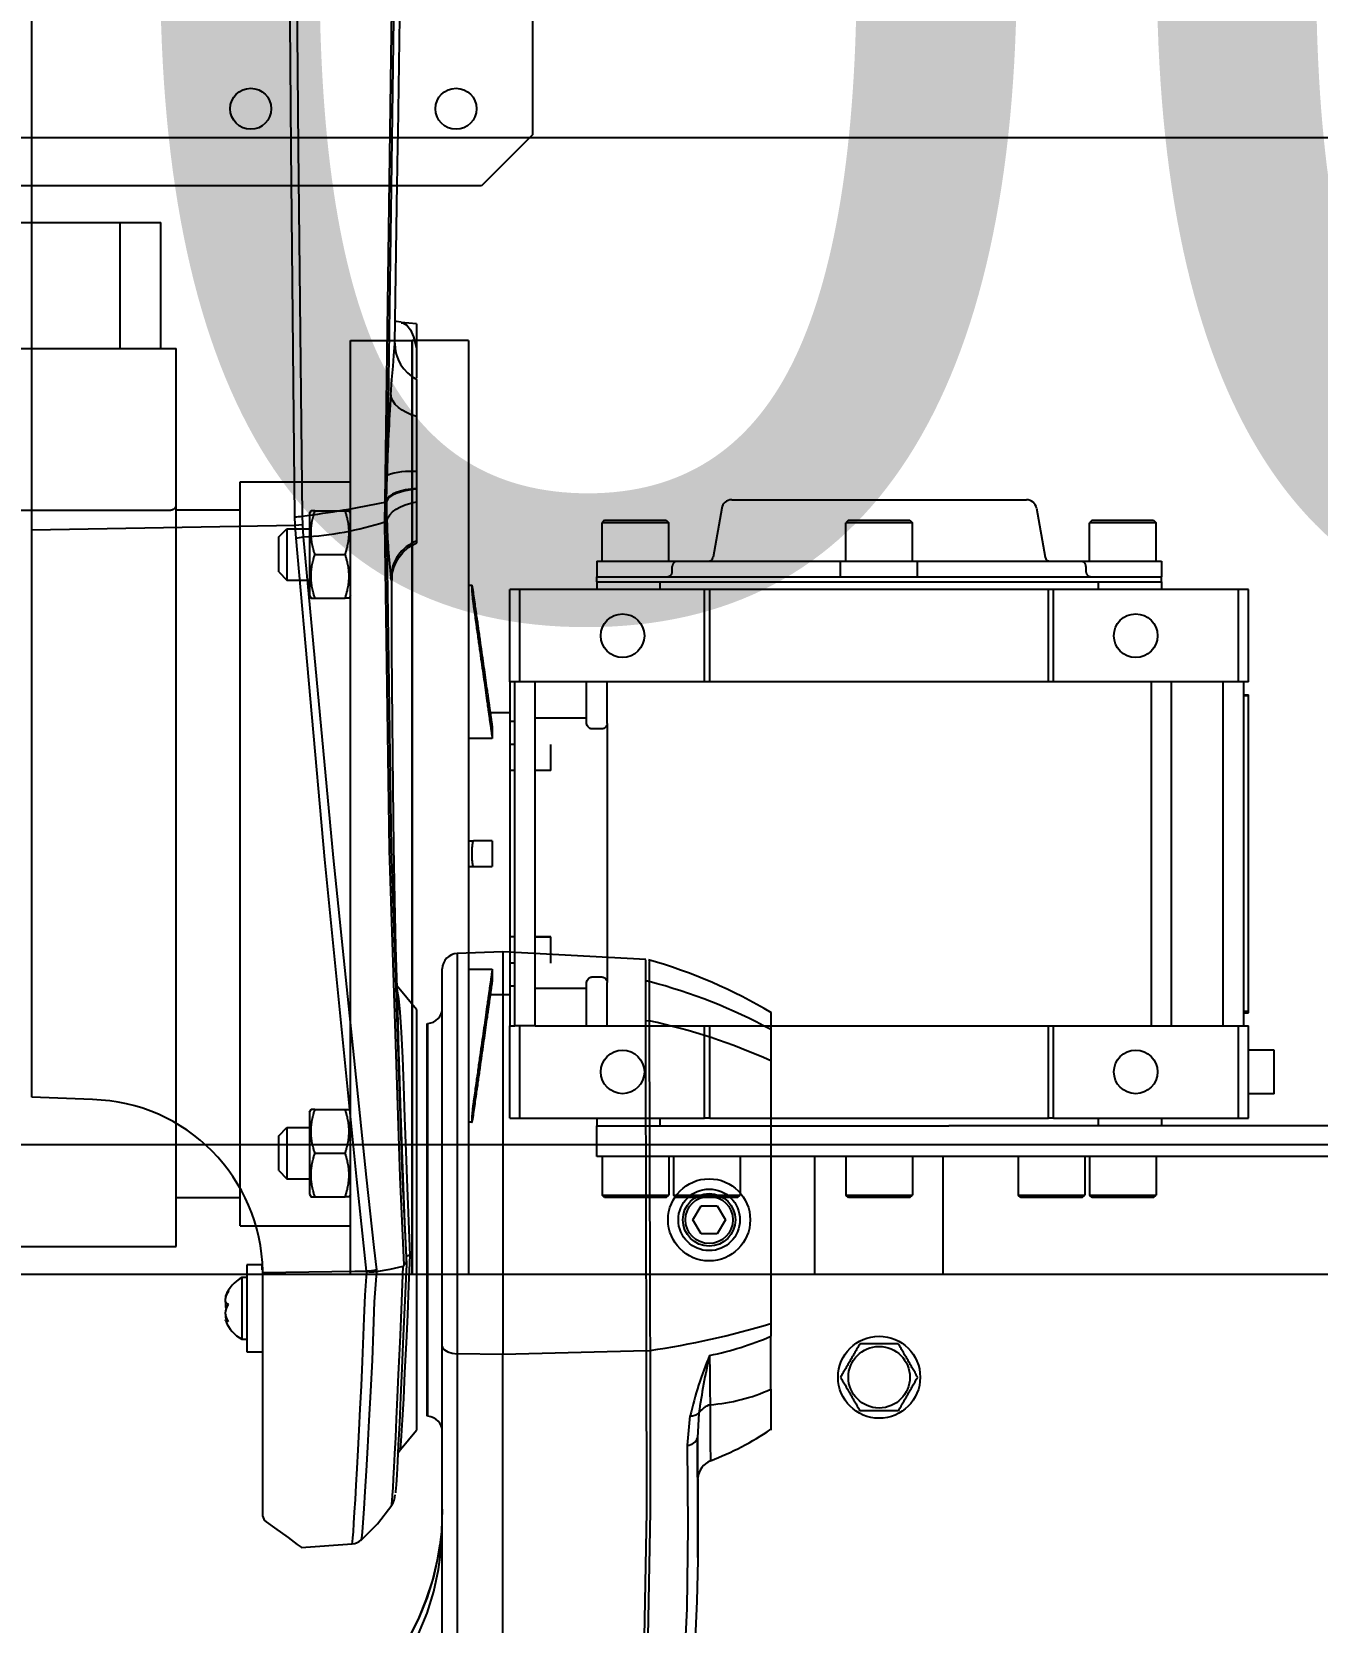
# Model space of a CAD drawing. Header units: millimetres. Extents: x -383313 to -161684, y -117025 to 99224.
# Drawn here: x -344500.6 to -344250.1, y -7459.8 to -7149.9 of the extents above; entities that cross this region are included whole.
import ezdxf

# ---------------------------------------------------------------- set-up
doc = ezdxf.new("R2010")
doc.units = ezdxf.units.MM
doc.header["$MEASUREMENT"] = 0
doc.linetypes.add('DASHED', pattern=[0.75, 0.5, -0.25])
doc.layers.get('Defpoints').update_dxf_attribs({"color": 31})
for name, color, linetype in [('001__КОНСТРУКТИВ__размеры внутр.', 7, 'Continuous'), ('PV-5D2C5', 7, 'Continuous'), ('PV-CB35', 7, 'Continuous'), ('Робот', 30, 'Continuous')]:
    doc.layers.add(name, color=color, linetype=linetype)
doc.styles.add('PSTUDIO', font='arial.ttf')
doc.dimstyles.new('PS_TICK', dxfattribs={"dimscale": 100, "dimtxt": 2.5, "dimasz": 1, "dimexe": 2, "dimexo": 2, "dimgap": 1, "dimtad": 1, "dimdec": 0, "dimzin": 0, "dimdsep": 46, "dimtxsty": 'PSTUDIO', "dimblk": 'ARCHTICK', "dimcen": 2, "dimdle": 1.5, "dimse1": 1, "dimse2": 1, "dimadec": 0, "dimazin": 0, "dimtfac": 1, "dimtdec": 0, "dimtix": 1, "dimtmove": 1, "dimatfit": 3, "dimldrblk": 'ARCHTICK', "dimfxl": 1, "dimtolj": 1, "dimtzin": 0, "dimarcsym": 0})

# ---------------------------------------------------------------- blocks, each defined once
blk = doc.blocks.new('_ArchTick')
at = {"color": 0, "linetype": 'ByBlock', "const_width": 0.15}
blk.add_lwpolyline([(-0.5, -0.5), (0.5, 0.5)], dxfattribs=at)
blk = doc.blocks.new('*D306')
at = {"layer": '001__КОНСТРУКТИВ__размеры внутр.', "color": 0, "linetype": 'ByBlock', "lineweight": -2, "ltscale": 100, "transparency": 16777216}
for p, q in [((-345089.25, -6786.77), (-345089.25, -7566.79)), ((-343889.25, -6786.77), (-343889.25, -7566.79)), ((-343739.25, -7366.79), (-345239.25, -7366.79))]:
    blk.add_line(p, q, dxfattribs=at)
at = {"layer": 'Defpoints', "color": 0, "ltscale": 100, "transparency": 16777216}
for p in [(-345089.25, -6586.77), (-343889.25, -6586.77), (-345089.25, -7366.79)]:
    blk.add_point(p, dxfattribs=at)
at = {"layer": '001__КОНСТРУКТИВ__размеры внутр.', "color": 0, "lineweight": -2, "ltscale": 100, "transparency": 16777216, "xscale": 100, "yscale": 100, "zscale": 100, "rotation": 180}
blk.add_blockref('_ArchTick', (-345089.25, -7366.79), dxfattribs=at)
at = {"layer": '001__КОНСТРУКТИВ__размеры внутр.', "color": 0, "lineweight": -2, "ltscale": 100, "transparency": 16777216, "xscale": 100, "yscale": 100, "zscale": 100}
blk.add_blockref('_ArchTick', (-343889.25, -7366.79), dxfattribs=at)
at = {"layer": '001__КОНСТРУКТИВ__размеры внутр.', "color": 0, "ltscale": 100, "transparency": 16777216, "insert": (-344489.25, -7139.15), "char_height": 250, "attachment_point": 5, "style": 'PSTUDIO'}
blk.add_mtext('\\A1;1200', dxfattribs=at)
blk = doc.blocks.new('A$Cdbab0bab')
at = {"color": 3}
for p, q in [((543, -580), (1463, -580)), ((987.5, -580), (987.5, -603)), ((1012.5, -580), (1012.5, -603)), ((1080, -762), (1080, -580)), ((1091, -762), (1091, -580)), ((1091, -580), (1091, -762)), ((1103, -580), (1103, -762)), ((1137, -585.5), (1137, -729.76)), ((1253, -585.5), (1137, -585.5)), ((1124.5, -589.5), (1103, -589.5)), ((1124.5, -589.5), (1124.5, -734.5)), ((946.5, -595), (946, -595.5)), ((946.5, -595), (958.5, -595)), ((958.5, -595), (959, -595.5)), ((960.41, -595), (959.91, -595.5)), ((960.41, -595), (972.41, -595)), ((972.41, -595), (972.91, -595.5)), ((994, -595), (993.5, -595.5)), ((994, -595), (1006, -595)), ((1006, -595), (1006.5, -595.5)), ((1027.59, -595), (1027.09, -595.5)), ((1027.59, -595), (1039.59, -595)), ((1039.59, -595), (1040.09, -595.5)), ((1041.5, -595), (1041, -595.5)), ((1041.5, -595), (1053.5, -595)), ((1053.5, -595), (1054, -595.5)), ((1137, -595), (1124.5, -595)), ((959, -595.5), (946, -595.5)), ((946, -603), (946, -595.5)), ((959, -603), (959, -595.5)), ((972.91, -595.5), (959.91, -595.5)), ((959.91, -603), (959.91, -595.5)), ((972.91, -603), (972.91, -595.5)), ((1006.5, -595.5), (993.5, -595.5)), ((993.5, -603), (993.5, -595.5)), ((1006.5, -603), (1006.5, -595.5)), ((1040.09, -595.5), (1027.09, -595.5)), ((1027.09, -603), (1027.09, -595.5)), ((1040.09, -603), (1040.09, -595.5)), ((1054, -595.5), (1041, -595.5)), ((1041, -603), (1041, -595.5)), ((1054, -603), (1054, -595.5)), ((1103, -595.66), (1103.29, -595.16)), ((1109.95, -595.16), (1104.05, -595.16)), ((1111, -595.66), (1110.71, -595.16)), ((1111, -611.66), (1111, -595.66)), ((1115.4, -598.66), (1111, -598.66)), ((1115.4, -600.13), (1115.4, -598.66)), ((1117, -600.26), (1115.4, -598.66)), ((1115.4, -608.66), (1115.4, -600.13)), ((1117, -600.26), (1117, -601.26)), ((845.56, -603), (986.43, -603)), ((986.43, -603), (1055, -603)), ((1055, -603), (1055, -609)), ((1109.95, -603.66), (1104.05, -603.66)), ((1117, -601.26), (1117, -607.06)), ((1117, -607.06), (1115.4, -608.66)), ((845.56, -609), (986.43, -609)), ((930, -610.5), (928, -610.5)), ((928, -610.5), (928, -628.5)), ((966, -610.5), (930, -610.5)), ((930, -610.5), (930, -628.5)), ((945, -610.5), (945, -609)), ((957.24, -609), (957.24, -610.5)), ((966, -610.5), (967, -610.5)), ((966, -610.5), (966, -628.5)), ((1033, -610.5), (967, -610.5)), ((967, -610.5), (967, -628.5)), ((1055, -609), (986.43, -609)), ((1033, -610.5), (1034, -610.5)), ((1033, -610.5), (1033, -628.5)), ((1070, -610.5), (1034, -610.5)), ((1034, -610.5), (1034, -628.5)), ((1042.76, -610.5), (1042.76, -609)), ((1055, -610.5), (1055, -609)), ((1072, -610.5), (1070, -610.5)), ((1070, -610.5), (1070, -628.5)), ((1072, -610.5), (1072, -628.5)), ((1079.34, -609.7), (1080, -609.7)), ((1115.4, -608.66), (1111, -608.66)), ((1103, -611.66), (1103.29, -612.16)), ((1109.95, -612.16), (1104.05, -612.16)), ((1111, -611.66), (1110.71, -612.16)), ((923, -615.25), (923, -623.75)), ((923, -615.25), (928, -615.25)), ((923, -623.75), (928, -623.75)), ((929, -628.5), (928, -628.5)), ((929, -695.5), (929, -628.5)), ((929, -628.5), (929, -628.5)), ((930, -628.5), (929, -628.5)), ((966, -628.5), (930, -628.5)), ((933, -695.5), (933, -628.5)), ((943, -628.5), (943, -695.5)), ((947, -695.5), (947, -628.5)), ((967, -628.5), (966, -628.5)), ((1033, -628.5), (967, -628.5)), ((1034, -628.5), (1033, -628.5)), ((1067, -628.5), (1034, -628.5)), ((1053, -628.5), (1053, -636.94)), ((1057, -628.5), (1057, -636.94)), ((1067, -628.5), (1067, -695.5)), ((1067, -628.5), (1071, -628.5)), ((1071, -628.5), (1071, -695.5)), ((1072, -628.5), (1071, -628.5)), ((1072, -628.51), (1072, -628.5)), ((1072, -636.23), (1072, -628.51)), ((928, -630.99), (928, -631.31)), ((929, -630.99), (928, -630.99)), ((928, -631.31), (928, -644.11)), ((929, -631.31), (928, -631.31)), ((1072, -634.5), (1075.74, -634.5)), ((1053, -640.71), (1053, -636.94)), ((1056, -638), (1054, -638)), ((1057, -635.74), (1067, -635.74)), ((1071, -636.23), (1072, -636.23)), ((1072, -640.71), (1072, -636.23)), ((1075.38, -639.53), (1075.38, -637.03)), ((1053, -683.29), (1053, -640.71)), ((1064, -640.71), (1064, -645.79)), ((1071, -640.71), (1072, -640.71)), ((1072, -645.79), (1072, -640.71)), ((1080, -639.53), (1075.38, -639.53)), ((928, -644.11), (928, -646.75)), ((928, -646.75), (928, -677.25)), ((1064, -645.79), (1067, -645.79)), ((1067, -645.79), (1064, -645.79)), ((1071, -645.79), (1072, -645.79)), ((1072, -649.95), (1072, -645.79)), ((1072, -652.42), (1072, -649.95)), ((1072, -671.58), (1072, -652.42)), ((1075.38, -664.5), (1075.38, -659.5)), ((1080, -659.5), (1079.08, -659.5)), ((1080, -664.5), (1079.08, -664.5)), ((1072, -674.05), (1072, -671.58)), ((1072, -678.21), (1072, -674.05)), ((928, -677.25), (928, -679.89)), ((1064, -678.21), (1064, -683.29)), ((1064, -678.21), (1067, -678.21)), ((1064, -678.21), (1067, -678.21)), ((1071, -678.21), (1072, -678.21)), ((1072, -683.29), (1072, -678.21)), ((928, -679.89), (928, -692.83)), ((1053, -687.37), (1053, -683.29)), ((1071, -683.29), (1072, -683.29)), ((1072, -687.76), (1072, -683.29)), ((1075.38, -684.47), (1080, -684.47)), ((1075.38, -686.97), (1075.38, -684.47)), ((1053, -687.37), (1053, -695.5)), ((1054, -686.34), (1056, -686.34)), ((1057, -687.37), (1057, -695.5)), ((1071, -687.76), (1072, -687.76)), ((1072, -695.49), (1072, -687.76)), ((1057, -688.45), (1067, -688.45)), ((1072, -689.5), (1075.74, -689.5)), ((928, -692.83), (928, -692.99)), ((929, -692.83), (928, -692.83)), ((929, -692.99), (928, -692.99)), ((928, -695.5), (928, -713.5)), ((928, -695.5), (929, -695.5)), ((929, -695.5), (929, -695.5)), ((929, -695.5), (930, -695.5)), ((930, -695.5), (930, -713.5)), ((930, -695.5), (966, -695.5)), ((966, -695.5), (966, -713.5)), ((966, -695.5), (967, -695.5)), ((967, -695.5), (967, -713.5)), ((967, -695.5), (1033, -695.5)), ((1033, -695.5), (1033, -713.5)), ((1033, -695.5), (1034, -695.5)), ((1034, -695.5), (1034, -713.5)), ((1034, -695.5), (1067, -695.5)), ((1067, -695.5), (1071, -695.5)), ((1070, -695.5), (1070, -713.5)), ((1071, -695.49), (1072, -695.49)), ((1071, -695.5), (1072, -695.5)), ((1072, -695.5), (1072, -695.49)), ((1072, -695.5), (1072, -713.5)), ((1103, -712.34), (1103.29, -711.84)), ((1109.95, -711.84), (1104.05, -711.84)), ((1111, -712.34), (1110.71, -711.84)), ((1111, -728.34), (1111, -712.34)), ((928, -713.5), (930, -713.5)), ((930, -713.5), (966, -713.5)), ((945, -715), (945, -713.5)), ((1000, -715), (945, -715)), ((945, -715), (945, -716)), ((957.24, -713.5), (957.24, -715)), ((966, -713.5), (967, -713.5)), ((967, -713.5), (1033, -713.5)), ((1055, -715), (1000, -715)), ((1033, -713.5), (1034, -713.5)), ((1034, -713.5), (1070, -713.5)), ((1042.76, -715), (1042.76, -713.5)), ((1055, -715), (1055, -713.5)), ((1055, -715), (1055, -716)), ((1070, -713.5), (1072, -713.5)), ((1079.34, -714.3), (1080, -714.3)), ((1115.4, -715.34), (1111, -715.34)), ((1115.4, -719.04), (1115.4, -715.34)), ((1117, -716.94), (1115.4, -715.34)), ((1000, -716), (945, -716)), ((945, -719), (945, -716)), ((952.5, -719), (945, -719)), ((946, -719), (946, -726.5)), ((960.71, -719), (952.5, -719)), ((959, -719), (959, -726.5)), ((959.69, -718), (959.69, -717)), ((992.5, -719), (960.71, -719)), ((992.5, -716), (992.5, -719)), ((1007.5, -719), (992.5, -719)), ((993.5, -719), (993.5, -726.5)), ((1055, -716), (1000, -716)), ((1006.5, -719), (1006.5, -726.5)), ((1007.5, -716), (1007.5, -719)), ((1039.29, -719), (1007.5, -719)), ((1047.5, -719), (1039.29, -719)), ((1040.31, -717), (1040.31, -718)), ((1041, -719), (1041, -726.5)), ((1055, -719), (1047.5, -719)), ((1054, -719), (1054, -726.5)), ((1055, -719), (1055, -716)), ((1117, -716.94), (1117, -719.46)), ((969.32, -729.35), (967.65, -719.83)), ((1030.68, -729.35), (1032.35, -719.83)), ((1109.95, -720.34), (1104.05, -720.34)), ((1115.4, -725.34), (1115.4, -719.04)), ((1117, -719.46), (1117, -723.74)), ((1117, -723.74), (1115.4, -725.34)), ((946, -726.5), (959, -726.5)), ((946.5, -727), (946, -726.5)), ((958.5, -727), (946.5, -727)), ((958.5, -727), (959, -726.5)), ((993.5, -726.5), (1000, -726.5)), ((994, -727), (993.5, -726.5)), ((1000, -727), (994, -727)), ((1000, -726.5), (1006.5, -726.5)), ((1006, -727), (1000, -727)), ((1006, -727), (1006.5, -726.5)), ((1041, -726.5), (1054, -726.5)), ((1041.5, -727), (1041, -726.5)), ((1053.5, -727), (1041.5, -727)), ((1053.5, -727), (1054, -726.5)), ((1115.4, -725.34), (1111, -725.34)), ((1000, -731), (971.29, -731)), ((1028.71, -731), (1000, -731)), ((1103, -728.34), (1103.29, -728.84)), ((1109.95, -728.84), (1104.05, -728.84)), ((1111, -728.34), (1110.71, -728.84)), ((1137, -729), (1124.5, -729)), ((1137, -729.76), (1137, -760.5)), ((1215.5, -728.96), (1138.5, -728.96)), ((1124.5, -734.5), (1103, -734.5)), ((1080, -762), (1091, -762)), ((1103, -762), (1091, -762)), ((1138.5, -760.5), (1137, -760.5)), ((1215.5, -760.5), (1138.5, -760.5)), ((1140, -760.5), (1140, -785)), ((1147.96, -785), (1147.96, -760.5)), ((1141.6, -785), (1140, -785)), ((1147.96, -785), (1141.6, -785)), ((1149.46, -785), (1147.96, -785)), ((1204.54, -785), (1149.46, -785))]:
    blk.add_line(p, q, dxfattribs=at)
for centre, radius in [((1000, -560), 8), ((1000, -560), 6), ((950, -619.5), 4.25), ((1050, -619.5), 4.25), ((950, -704.5), 4.25), ((1050, -704.5), 4.25)]:
    blk.add_circle(centre, radius, dxfattribs=at)
for centre, radius, start, end in [((966.66, -720), 1, 10, 90), ((1033.34, -720), 1, 90, 170), ((971.29, -729), 2, 190, 270), ((1028.71, -729), 2, 270, 350)]:
    blk.add_arc(centre, radius, start, end, dxfattribs=at)
for points, weights in [([(996.25, -553.5), (994.37, -556.75), (992.49, -560)], [1.2245094272, 1.41394169484, 1.2245094272]), ([(1003.75, -553.5), (1000, -553.5), (996.25, -553.5)], [1.2245094272, 1.41394169484, 1.2245094272]), ([(1007.51, -560), (1005.63, -556.75), (1003.75, -553.5)], [1.2245094272, 1.41394169484, 1.2245094272]), ([(992.49, -560), (994.37, -563.25), (996.25, -566.5)], [1.2245094272, 1.41394169484, 1.2245094272]), ([(1003.75, -566.5), (1005.63, -563.25), (1007.51, -560)], [1.2245094272, 1.41394169484, 1.2245094272]), ([(996.25, -566.5), (1000, -566.5), (1003.75, -566.5)], [1.2245094272, 1.41394169484, 1.2245094272]), ([(1103.29, -595.16), (1103.29, -595.16), (1104.05, -595.16)], [1.31829508532, 1.31829508532, 1.22364575665]), ([(1104.05, -595.16), (1102.63, -599.41), (1104.05, -603.66)], [1.22364575665, 1.41294441399, 1.22364575665]), ([(1109.95, -595.16), (1111.37, -599.41), (1109.95, -603.66)], [1.22364575665, 1.41294441399, 1.22364575665]), ([(1110.71, -595.16), (1110.71, -595.16), (1109.95, -595.16)], [1.31829508532, 1.31829508532, 1.22364575665]), ([(1104.05, -603.66), (1102.63, -607.91), (1104.05, -612.16)], [1.22364575665, 1.41294441399, 1.22364575665]), ([(1109.95, -603.66), (1111.37, -607.91), (1109.95, -612.16)], [1.22364575665, 1.41294441399, 1.22364575665]), ([(1079.08, -610.95), (1076.58, -628.6), (1075.38, -637.03)], [1.02854289235, 1.10785210808, 1.04369394574]), ([(1075.38, -639.53), (1076.58, -631.1), (1079.08, -613.45)], [1.04369394591, 1.10785210848, 1.02854289244]), ([(1104.05, -612.16), (1103.29, -612.16), (1103.29, -612.16)], [1.22364575665, 1.31829508532, 1.31829508532]), ([(1109.95, -612.16), (1110.71, -612.16), (1110.71, -612.16)], [1.22364575665, 1.31829508532, 1.31829508532]), ([(1079.08, -659.5), (1076.58, -659.5), (1075.38, -659.5)], [1.02854289235, 1.10785210808, 1.04369394574]), ([(1075.38, -664.5), (1076.58, -664.5), (1079.08, -664.5)], [1.04369394591, 1.10785210848, 1.02854289244]), ([(1079.08, -710.55), (1076.58, -692.9), (1075.38, -684.47)], [1.02854289235, 1.10785210808, 1.04369394574]), ([(1075.38, -686.97), (1076.58, -695.4), (1079.08, -713.05)], [1.04369394591, 1.10785210848, 1.02854289244]), ([(1103.29, -711.84), (1103.29, -711.84), (1104.05, -711.84)], [1.31829508532, 1.31829508532, 1.22364575665]), ([(1104.05, -711.84), (1102.63, -716.09), (1104.05, -720.34)], [1.22364575665, 1.41294441399, 1.22364575665]), ([(1109.95, -711.84), (1111.37, -716.09), (1109.95, -720.34)], [1.22364575665, 1.41294441399, 1.22364575665]), ([(1110.71, -711.84), (1110.71, -711.84), (1109.95, -711.84)], [1.31829508532, 1.31829508532, 1.22364575665]), ([(1104.05, -720.34), (1102.63, -724.59), (1104.05, -728.84)], [1.22364575665, 1.41294441399, 1.22364575665]), ([(1109.95, -720.34), (1111.37, -724.59), (1109.95, -728.84)], [1.22364575665, 1.41294441399, 1.22364575665]), ([(1104.05, -728.84), (1103.29, -728.84), (1103.29, -728.84)], [1.22364575665, 1.31829508532, 1.31829508532]), ([(1109.95, -728.84), (1110.71, -728.84), (1110.71, -728.84)], [1.22364575665, 1.31829508532, 1.31829508532])]:
    blk.add_rational_spline(points, weights, degree=2, dxfattribs=at)
for points, knots in [([(1079.08, -613.45), (1079.1, -613.34), (1079.12, -613.23), (1079.15, -612.95), (1079.17, -612.78), (1079.21, -612.44), (1079.23, -612.27), (1079.26, -611.93), (1079.28, -611.77), (1079.31, -611.45), (1079.32, -611.29), (1079.34, -610.99), (1079.35, -610.84), (1079.37, -610.57), (1079.37, -610.44), (1079.38, -610.22), (1079.38, -610.12), (1079.38, -609.96), (1079.38, -609.89), (1079.37, -609.78), (1079.37, -609.74), (1079.35, -609.7), (1079.34, -609.7), (1079.32, -609.73), (1079.31, -609.76), (1079.28, -609.85), (1079.26, -609.91), (1079.23, -610.07), (1079.21, -610.16), (1079.17, -610.38), (1079.15, -610.5), (1079.12, -610.74), (1079.1, -610.84), (1079.08, -610.95)], [7.452556, 7.452556, 7.452556, 7.452556, 7.831182, 7.831182, 8.318582, 8.318582, 8.805981, 8.805981, 9.293381, 9.293381, 9.77866, 9.77866, 10.263939, 10.263939, 10.749218, 10.749218, 11.234497, 11.234497, 11.719776, 11.719776, 12.205055, 12.205055, 12.690334, 12.690334, 13.175613, 13.175613, 13.663013, 13.663013, 14.150412, 14.150412, 14.637812, 14.637812, 15.016438, 15.016438, 15.016438, 15.016438]), ([(1054, -638), (1053.94, -638), (1053.87, -637.99), (1053.75, -637.96), (1053.69, -637.94), (1053.52, -637.85), (1053.42, -637.77), (1053.24, -637.57), (1053.15, -637.44), (1053.03, -637.19), (1053, -637.06), (1053, -636.94)], [3.52333, 3.52333, 3.52333, 3.52333, 3.717093, 3.717093, 3.910857, 3.910857, 4.298384, 4.298384, 4.83906, 4.83906, 5.379735, 5.379735, 5.379735, 5.379735]), ([(1057, -636.94), (1057, -637.06), (1056.97, -637.19), (1056.85, -637.44), (1056.76, -637.57), (1056.58, -637.77), (1056.48, -637.85), (1056.31, -637.94), (1056.25, -637.96), (1056.13, -637.99), (1056.06, -638), (1056, -638)], [1.662546, 1.662546, 1.662546, 1.662546, 2.203221, 2.203221, 2.743897, 2.743897, 3.131424, 3.131424, 3.325187, 3.325187, 3.518951, 3.518951, 3.518951, 3.518951]), ([(1079.08, -664.5), (1079.1, -664.5), (1079.12, -664.49), (1079.15, -664.44), (1079.17, -664.4), (1079.21, -664.28), (1079.23, -664.2), (1079.26, -664.02), (1079.28, -663.92), (1079.31, -663.69), (1079.32, -663.57), (1079.34, -663.29), (1079.35, -663.14), (1079.37, -662.83), (1079.37, -662.66), (1079.38, -662.33), (1079.38, -662.16), (1079.38, -661.84), (1079.38, -661.67), (1079.37, -661.34), (1079.37, -661.17), (1079.35, -660.86), (1079.34, -660.71), (1079.32, -660.43), (1079.31, -660.31), (1079.28, -660.08), (1079.26, -659.98), (1079.23, -659.8), (1079.21, -659.72), (1079.17, -659.6), (1079.15, -659.56), (1079.12, -659.51), (1079.1, -659.5), (1079.08, -659.5)], [7.452556, 7.452556, 7.452556, 7.452556, 7.831182, 7.831182, 8.318582, 8.318582, 8.805981, 8.805981, 9.293381, 9.293381, 9.77866, 9.77866, 10.263939, 10.263939, 10.749218, 10.749218, 11.234497, 11.234497, 11.719776, 11.719776, 12.205055, 12.205055, 12.690334, 12.690334, 13.175613, 13.175613, 13.663013, 13.663013, 14.150412, 14.150412, 14.637812, 14.637812, 15.016438, 15.016438, 15.016438, 15.016438]), ([(1053, -687.37), (1053, -687.26), (1053.03, -687.14), (1053.15, -686.89), (1053.24, -686.76), (1053.42, -686.57), (1053.52, -686.49), (1053.69, -686.41), (1053.75, -686.38), (1053.87, -686.35), (1053.94, -686.34), (1054, -686.34)], [1.648481, 1.648481, 1.648481, 1.648481, 2.179851, 2.179851, 2.711222, 2.711222, 3.098681, 3.098681, 3.29241, 3.29241, 3.486139, 3.486139, 3.486139, 3.486139]), ([(1056, -686.34), (1056.06, -686.34), (1056.13, -686.35), (1056.25, -686.38), (1056.31, -686.41), (1056.48, -686.49), (1056.58, -686.57), (1056.76, -686.76), (1056.85, -686.89), (1056.97, -687.14), (1057, -687.26), (1057, -687.37)], [3.490081, 3.490081, 3.490081, 3.490081, 3.68381, 3.68381, 3.87754, 3.87754, 4.264998, 4.264998, 4.796369, 4.796369, 5.32774, 5.32774, 5.32774, 5.32774]), ([(1079.08, -713.05), (1079.1, -713.16), (1079.12, -713.26), (1079.15, -713.5), (1079.17, -713.62), (1079.21, -713.84), (1079.23, -713.93), (1079.26, -714.09), (1079.28, -714.15), (1079.31, -714.24), (1079.32, -714.27), (1079.34, -714.3), (1079.35, -714.3), (1079.37, -714.26), (1079.37, -714.22), (1079.38, -714.11), (1079.38, -714.04), (1079.38, -713.88), (1079.38, -713.78), (1079.37, -713.56), (1079.37, -713.43), (1079.35, -713.16), (1079.34, -713.01), (1079.32, -712.71), (1079.31, -712.55), (1079.28, -712.23), (1079.26, -712.07), (1079.23, -711.73), (1079.21, -711.56), (1079.17, -711.22), (1079.15, -711.05), (1079.12, -710.77), (1079.1, -710.66), (1079.08, -710.55)], [7.452556, 7.452556, 7.452556, 7.452556, 7.831182, 7.831182, 8.318582, 8.318582, 8.805981, 8.805981, 9.293381, 9.293381, 9.77866, 9.77866, 10.263939, 10.263939, 10.749218, 10.749218, 11.234497, 11.234497, 11.719776, 11.719776, 12.205055, 12.205055, 12.690334, 12.690334, 13.175613, 13.175613, 13.663013, 13.663013, 14.150412, 14.150412, 14.637812, 14.637812, 15.016438, 15.016438, 15.016438, 15.016438]), ([(959.69, -717), (959.69, -716.94), (959.69, -716.87), (959.66, -716.74), (959.64, -716.68), (959.59, -716.56), (959.56, -716.5), (959.48, -716.39), (959.44, -716.34), (959.35, -716.25), (959.3, -716.21), (959.19, -716.13), (959.12, -716.1), (959.01, -716.05), (958.94, -716.03), (958.81, -716.01), (958.74, -716), (958.68, -716)], [2.986177, 2.986177, 2.986177, 2.986177, 3.170306, 3.170306, 3.354436, 3.354436, 3.540175, 3.540175, 3.725914, 3.725914, 3.913561, 3.913561, 4.101209, 4.101209, 4.290363, 4.290363, 4.479517, 4.479517, 4.479517, 4.479517]), ([(959.69, -718), (959.69, -718.06), (959.7, -718.13), (959.72, -718.26), (959.74, -718.32), (959.79, -718.44), (959.82, -718.5), (959.9, -718.61), (959.94, -718.66), (960.03, -718.75), (960.08, -718.79), (960.2, -718.87), (960.26, -718.9), (960.38, -718.95), (960.44, -718.97), (960.58, -718.99), (960.65, -719), (960.71, -719)], [0, 0, 0, 0, 0.184099, 0.184099, 0.368198, 0.368198, 0.553909, 0.553909, 0.73962, 0.73962, 0.927348, 0.927348, 1.115076, 1.115076, 1.304575, 1.304575, 1.494075, 1.494075, 1.494075, 1.494075]), ([(1039.29, -719), (1039.35, -719), (1039.42, -718.99), (1039.56, -718.97), (1039.62, -718.95), (1039.74, -718.9), (1039.8, -718.87), (1039.92, -718.79), (1039.97, -718.75), (1040.06, -718.66), (1040.1, -718.61), (1040.18, -718.5), (1040.21, -718.44), (1040.26, -718.32), (1040.28, -718.26), (1040.3, -718.13), (1040.31, -718.06), (1040.31, -718)], [4.483399, 4.483399, 4.483399, 4.483399, 4.672899, 4.672899, 4.862398, 4.862398, 5.050126, 5.050126, 5.237854, 5.237854, 5.423565, 5.423565, 5.609276, 5.609276, 5.793375, 5.793375, 5.977474, 5.977474, 5.977474, 5.977474]), ([(1041.32, -716), (1041.26, -716), (1041.19, -716.01), (1041.06, -716.03), (1040.99, -716.05), (1040.88, -716.1), (1040.81, -716.13), (1040.7, -716.21), (1040.65, -716.25), (1040.56, -716.34), (1040.52, -716.39), (1040.44, -716.5), (1040.41, -716.56), (1040.36, -716.68), (1040.34, -716.74), (1040.31, -716.87), (1040.31, -716.94), (1040.31, -717)], [1.492836, 1.492836, 1.492836, 1.492836, 1.68199, 1.68199, 1.871145, 1.871145, 2.058792, 2.058792, 2.246439, 2.246439, 2.432178, 2.432178, 2.617917, 2.617917, 2.802047, 2.802047, 2.986177, 2.986177, 2.986177, 2.986177]), ([(1138.5, -728.96), (1138.41, -728.96), (1138.31, -728.96), (1138.12, -728.98), (1138.02, -729), (1137.85, -729.04), (1137.76, -729.06), (1137.6, -729.12), (1137.53, -729.15), (1137.32, -729.26), (1137.2, -729.35), (1137.04, -729.56), (1137, -729.66), (1137, -729.76)], [0, 0, 0, 0, 0.281108, 0.281108, 0.562216, 0.562216, 0.843325, 0.843325, 1.124433, 1.124433, 1.769683, 1.769683, 2.414933, 2.414933, 2.414933, 2.414933])]:
    blk.add_open_spline(points, degree=3, knots=knots, dxfattribs=at)
blk = doc.blocks.new('A$C26c17928')
at = {"layer": 'PV-5D2C5'}
for p, q in [((190, -275), (190, -195)), ((190, -275), (180, -285)), ((180, -285), (-180, -285))]:
    blk.add_line(p, q, dxfattribs=at)
for centre in [(135, -270), (175, -270)]:
    blk.add_circle(centre, 4, dxfattribs=at)
blk = doc.blocks.new('Робот ABB IRB660_3.15 (сверху)')
at = {"layer": 'Робот', "color": 30}
for p, q in [((-91.78, 1842.78), (-91.78, 1676.26)), ((-82.9, 1676.1), (-82.9, 1739.12)), ((-80, 1737.6), (-80, 1674.59)), ((-129.79, 1715.82), (-129.79, 1700.27)), ((-64.21, 1712.36), (-64.2, 1712.37)), ((-52.47, 1713.83), (-62.44, 1713.13)), ((-62.43, 1713.08), (-62.43, 1713.09)), ((-80, 1709.51), (-80, 1692.6)), ((-45.65, 1708.86), (-47.28, 1710)), ((-45, 1707.79), (-45, 1660.28)), ((-130.01, 1687.68), (-129.71, 1692.48)), ((-127.76, 1693.91), (-128.31, 1688.21)), ((-80, 1692.6), (-80, 1691.27)), ((-71.82, 1694.75), (-75, 1690.96)), ((-144, 1683), (-144, 1690.98)), ((-75, 1609.04), (-75, 1690.96)), ((-77.16, 1688.27), (-77.16, 1611.73)), ((-77, 1611.74), (-77, 1688.26)), ((-144, 1683), (-144, 1672.69)), ((-119.8, 1675.52), (-120.48, 1675.46)), ((-120.48, 1675.46), (-120.48, 1675.46)), ((-119.8, 1675.52), (-91.78, 1676.26)), ((-119.8, 1675.52), (-119.8, 1675.52)), ((-91.78, 1597.79), (-91.78, 1676.26)), ((-91.78, 1676.26), (-82.9, 1676.1)), ((-82.9, 1598.11), (-82.9, 1676.1)), ((-80, 1674.59), (-80, 1601.1)), ((-41.9, 1675.75), (-44.9, 1675.75)), ((-41.9, 1658.75), (-41.9, 1675.75)), ((-144, 1670.23), (-144, 1672.69)), ((-40.9, 1673.25), (-41.9, 1673.25)), ((-40.9, 1669.07), (-40.9, 1673.25)), ((-144, 1619), (-144, 1670.23)), ((-40.9, 1661.25), (-40.9, 1669.07)), ((-38.13, 1669.46), (-37.8, 1669.46)), ((-41.9, 1661.25), (-40.9, 1661.25)), ((-73, 1658.68), (-73, 1657.22)), ((-67.17, 1659.71), (-67.15, 1660.09)), ((-67.15, 1660.09), (-67.16, 1660.08)), ((-65.26, 1660.1), (-65.26, 1659.97)), ((-65.26, 1659.97), (-65.25, 1659.97)), ((-45, 1660.28), (-45, 1660.04)), ((-44.9, 1659.76), (-44.9, 1658.9)), ((-44.9, 1658.75), (-41.9, 1658.75)), ((-73, 1657.22), (-73, 1657.22)), ((-135.18, 1650), (-133.59, 1652.75)), ((-133.59, 1652.75), (-130.41, 1652.75)), ((-130.41, 1652.75), (-128.82, 1650)), ((-133.59, 1647.25), (-135.18, 1650)), ((-128.82, 1650), (-130.41, 1647.25)), ((-130.41, 1647.25), (-133.59, 1647.25)), ((-11.83, 1626.58), (0, 1626.11)), ((0, 1626.11), (0, 1515.56)), ((-144, 1612.9), (-144, 1619)), ((-144, 1609.59), (-144, 1612.9)), ((-119.66, 1611.14), (-120.33, 1611.22)), ((-120.33, 1603.57), (-120.33, 1611.22)), ((-119.66, 1611.14), (-119.66, 1603.47)), ((-75, 1609.04), (-71.17, 1604.47)), ((-119.69, 1599.26), (-91.78, 1597.79)), ((-91.78, 1597.79), (-82.9, 1598.11)), ((-75, 1517.68), (-75, 1518.05)), ((-75, 1510.08), (-75, 1517.68)), ((-52.72, 1514.47), (-52.88, 1516.92)), ((-51.49, 1517.15), (-51.33, 1514.64)), ((0, 1515.56), (-51.33, 1514.64)), ((-69.21, 1513.78), (-69.14, 1513.97)), ((-69.21, 1513.78), (-69.15, 1509.99)), ((-69.15, 1509.99), (-69.14, 1513.75)), ((-69.14, 1513.75), (-69.14, 1513.97)), ((-68.81, 1513.97), (-68.83, 1510.11)), ((-68.82, 1514.2), (-68.81, 1513.97)), ((-52.67, 1512.88), (-52.72, 1514.47)), ((-75, 1507.6), (-75, 1510.08)), ((-69.15, 1509.75), (-69.22, 1504.93)), ((-69.15, 1509.99), (-69.15, 1509.86)), ((-69.15, 1509.86), (-69.15, 1509.75)), ((-68.83, 1510.11), (-68.83, 1510)), ((-75, 1507.52), (-75, 1507.6)), ((-75, 1507.45), (-75, 1507.52)), ((-75, 1504.19), (-75, 1507.45)), ((-75, 1493.43), (-75, 1504.19)), ((-75, 1486.26), (-75, 1493.43)), ((-75, 1480.15), (-75, 1485.91)), ((-75, 1475.38), (-75, 1480.15)), ((-75, 1475.38), (-71.99, 1475.11))]:
    blk.add_line(p, q, dxfattribs=at)
at = {"layer": 'Робот', "color": 30, "flags": 128}
for points in [[(-129.71, 1692.48), (-129.77, 1708.39), (-129.78, 1716.34), (-129.63, 1724.3), (-128.86, 1740.3), (-127.94, 1756.28), (-125.74, 1788.09), (-123.02, 1819.85), (-119.8, 1851.61), (-116.07, 1883.37), (-110.98, 1921.11), (-105.17, 1958.88)], [(-103.23, 1960.08), (-109.06, 1922.34), (-114.15, 1884.6), (-117.87, 1852.9), (-121.08, 1821.18), (-123.78, 1789.42), (-125.99, 1757.61), (-126.93, 1741.67), (-127.69, 1725.72), (-127.89, 1709.8), (-127.76, 1693.91)], [(-120.48, 1675.46), (-120.51, 1706.84), (-119.93, 1738.23), (-118.68, 1763.5), (-116.81, 1788.77), (-115.73, 1801.01)], [(-115.06, 1801.02), (-117.6, 1769.66), (-119.26, 1738.27), (-119.84, 1706.89), (-119.8, 1675.52)], [(-12.44, 1767.66), (-17.55, 1767.45), (-22.61, 1766.92), (-27.61, 1766.08), (-32.51, 1764.93), (-37.3, 1763.47), (-41.93, 1761.72), (-46.4, 1759.68), (-50.67, 1757.37), (-54.73, 1754.79), (-58.54, 1751.97), (-62.1, 1748.91), (-65.37, 1745.63), (-68.36, 1742.15), (-71.02, 1738.49), (-73.37, 1734.67), (-75.37, 1730.7), (-77.03, 1726.62), (-78.32, 1722.43), (-79.25, 1718.17), (-79.81, 1713.86), (-80, 1709.51)], [(-79.52, 1713.36), (-79.25, 1715.09), (-78.32, 1719.39), (-77.03, 1723.62), (-75.37, 1727.77), (-73.37, 1731.81), (-71.02, 1735.73), (-68.36, 1739.49), (-65.37, 1743.09), (-62.1, 1746.49), (-58.54, 1749.69), (-54.73, 1752.67), (-50.67, 1755.4), (-46.4, 1757.88), (-41.93, 1760.09), (-37.3, 1762.02), (-32.51, 1763.66), (-27.61, 1765.01), (-22.61, 1766.04), (-17.55, 1766.77), (-12.44, 1767.18)], [(-79.5, 1713.24), (-79.01, 1716.33), (-78.06, 1720.23), (-76.81, 1724.08), (-75.26, 1727.85), (-73.41, 1731.53), (-71.28, 1735.1), (-68.88, 1738.55), (-66.21, 1741.86), (-63.29, 1745.01), (-60.12, 1748), (-56.74, 1750.81), (-53.14, 1753.42), (-49.35, 1755.83), (-45.38, 1758.03), (-41.26, 1759.99), (-36.99, 1761.72), (-32.6, 1763.21), (-28.11, 1764.45), (-23.54, 1765.43), (-18.9, 1766.16), (-14.23, 1766.62), (-12.4, 1766.73)], [(-80, 1706.4), (-79.81, 1710.75), (-79.52, 1713.36)], [(-64.13, 1712.46), (-67.38, 1709.22), (-70.17, 1705.61)], [(-67.16, 1660.08), (-67.16, 1660.08), (-66.71, 1665.98), (-66.53, 1671.76), (-66.33, 1677.33), (-66, 1683.42), (-65.69, 1689.11), (-65.41, 1694.3), (-65.15, 1698.92), (-64.91, 1702.95), (-64.7, 1706.31), (-64.53, 1708.96), (-64.38, 1710.87), (-64.27, 1712.03), (-64.21, 1712.36)], [(-62.43, 1713.09), (-62.44, 1713.12), (-62.5, 1712.76), (-62.57, 1711.97), (-62.67, 1710.77), (-62.78, 1709.08), (-62.91, 1706.98), (-63.05, 1704.53), (-63.21, 1701.7), (-63.39, 1698.43), (-63.59, 1694.8), (-63.78, 1690.96), (-63.98, 1686.84), (-64.22, 1682.34), (-64.47, 1677.6), (-64.8, 1669.14), (-64.94, 1664.65), (-65.26, 1660.1)], [(-47.28, 1710), (-49.94, 1711.93), (-51.73, 1713.25), (-52.48, 1713.81), (-52.47, 1713.8)], [(-45, 1707.79), (-45.3, 1708.55), (-45.65, 1708.86)], [(-70.14, 1705.65), (-70.14, 1705.65), (-70.18, 1705.38), (-70.24, 1704.71), (-70.31, 1703.63), (-70.4, 1702.2), (-70.5, 1700.41), (-70.62, 1698.2), (-70.75, 1695.63), (-70.92, 1692.39), (-71.09, 1688.75), (-71.28, 1684.6), (-71.49, 1680.11), (-71.66, 1676.38), (-71.83, 1672.47), (-72.11, 1665.89), (-72.4, 1659.02)], [(-73, 1658.68), (-72.7, 1665.74), (-72.4, 1672.6), (-72.12, 1679), (-71.86, 1684.57), (-71.63, 1689.6), (-71.41, 1693.94), (-71.25, 1697.11), (-71.11, 1699.69), (-70.99, 1701.63), (-70.9, 1702.91), (-70.86, 1703.23)], [(-129.78, 1700.66), (-129.78, 1700.7), (-129.77, 1700.67)], [(-129.77, 1700.67), (-129.77, 1700.5), (-129.76, 1699.96), (-129.75, 1699.04), (-129.74, 1697.76), (-129.73, 1695.45), (-129.71, 1692.48)], [(-132.18, 1686.03), (-132.18, 1686.55), (-132.2, 1690.94), (-132.22, 1694.27), (-132.24, 1696.27), (-132.25, 1696.99), (-132.25, 1696.98)], [(-71.33, 1695.56), (-71.46, 1695.26), (-71.82, 1694.75)], [(-73.7, 1656.9), (-73.44, 1662.81), (-73.19, 1668.51), (-72.94, 1673.99), (-72.66, 1679.76), (-72.41, 1684.9), (-72.19, 1688.97), (-72.01, 1692.09), (-71.88, 1694), (-71.8, 1694.77), (-71.8, 1694.74)], [(-132.08, 1676.4), (-132.11, 1679.85), (-132.14, 1683.09), (-132.18, 1686.03)], [(-120.33, 1611.22), (-120.33, 1611.22), (-120.33, 1615.55), (-120.34, 1620.41), (-120.35, 1625.71), (-120.36, 1630.85), (-120.37, 1636.24), (-120.38, 1641.78), (-120.39, 1647.44), (-120.41, 1653.14), (-120.42, 1658.78), (-120.44, 1664.56), (-120.46, 1670.16), (-120.48, 1675.46), (-120.48, 1675.46)], [(-119.8, 1675.52), (-119.8, 1674.84), (-119.78, 1669.73), (-119.77, 1664.35), (-119.75, 1658.8), (-119.74, 1653.15), (-119.73, 1647.43), (-119.71, 1641.77), (-119.7, 1636.21), (-119.69, 1630.8), (-119.68, 1625.66), (-119.68, 1620.35), (-119.67, 1615.47), (-119.66, 1611.14)], [(-80, 1674.59), (-80, 1674.67), (-80.05, 1674.87), (-80.4, 1675.35), (-81.05, 1675.74), (-81.91, 1676), (-82.9, 1676.1)], [(-37.79, 1669.7), (-37.76, 1669.62), (-37.75, 1669.46)], [(-38.31, 1666.5), (-37.91, 1666.3), (-37.76, 1665.95), (-37.75, 1665.43), (-37.89, 1664.85), (-38.15, 1664.21), (-38.31, 1663.92)], [(-38.31, 1663.92), (-37.91, 1664.55), (-37.76, 1664.88), (-37.75, 1665.04), (-37.8, 1665.03)], [(-72.99, 1658.61), (-73, 1658.67), (-73, 1658.68), (-73, 1658.68)], [(-72.56, 1658.84), (-72.71, 1658.57), (-72.82, 1658.44), (-72.91, 1658.4), (-72.98, 1658.49), (-72.99, 1658.61)], [(-69.14, 1513.97), (-70.05, 1577.68), (-72.2, 1641.3), (-72.99, 1658.61)], [(-72.56, 1658.84), (-71.8, 1641.63), (-69.72, 1577.95), (-68.82, 1514.2)], [(-67.16, 1660.08), (-69.85, 1659.6), (-72.4, 1659.02)], [(-52.88, 1516.92), (-58.7, 1579.44), (-65.17, 1641.71), (-66.68, 1655.37), (-67.17, 1659.71)], [(-45, 1660.28), (-62.94, 1660), (-65.25, 1659.97)], [(-65.25, 1659.97), (-63.33, 1642.11), (-57.08, 1579.75), (-51.49, 1517.15)], [(-73.7, 1656.9), (-73.69, 1656.91), (-73.18, 1657.05), (-73, 1657.22)], [(-71.16, 1605.06), (-71.46, 1606.86), (-71.73, 1609.51), (-72, 1613.43), (-72.23, 1618.41), (-72.43, 1623.85), (-72.64, 1630.09), (-72.86, 1636.66), (-73.13, 1643.75), (-73.4, 1650.27), (-73.7, 1656.9)], [(-73, 1657.22), (-72.71, 1650.52), (-72.43, 1643.59), (-72.17, 1636.39), (-71.94, 1629.31), (-71.73, 1622.97), (-71.65, 1620.7)], [(-71.66, 1620.7), (-71.55, 1617.36), (-71.37, 1611.69), (-71.18, 1604.85), (-70.97, 1596.83), (-70.77, 1587.64), (-70.57, 1577.27), (-70.4, 1565.72), (-70.27, 1552.98), (-70.19, 1539.05), (-70.18, 1524.61)], [(-120.35, 1599.41), (-120.35, 1599.41), (-120.34, 1599.81), (-120.34, 1600.62), (-120.33, 1601.88), (-120.33, 1603.57), (-120.33, 1603.57), (-120.33, 1603.57)], [(-119.66, 1603.47), (-119.66, 1601.83), (-119.67, 1600.58), (-119.68, 1599.72), (-119.68, 1599.3), (-119.68, 1599.3)], [(-70.18, 1524.28), (-70.18, 1524.41), (-70.16, 1525.23), (-70.08, 1525.4), (-69.96, 1524.87)], [(-70.18, 1524.61), (-70.18, 1524.61), (-70.2, 1524.44), (-70.24, 1524.1), (-70.34, 1523.59), (-70.53, 1522.9), (-70.91, 1521.97), (-71.51, 1520.94), (-72.32, 1519.93), (-73.37, 1519.01), (-74.62, 1518.26), (-75.03, 1518.1)], [(0, 1515.56), (0, 1446.95), (0, 1378.17), (0, 1286.2), (0, 1193.95), (0, 1101.44), (0, 1008.56), (0, 915.44), (0, 822.11), (0, 746.16), (0, 670.08), (0, 593.89), (0.01, 517.59), (0, 441.07), (0, 364.45), (0, 287.75), (0, 210.98)], [(-69.21, 1513.78), (-69.39, 1513.17), (-69.76, 1512.58), (-70.3, 1512.02), (-70.99, 1511.5), (-71.83, 1511.04), (-72.79, 1510.64), (-73.86, 1510.32), (-75, 1510.08)], [(-63.38, 210.61), (-63.04, 222.51), (-61.29, 285.85), (-59.68, 349.14), (-58.48, 399.68), (-57.37, 450.19), (-55.95, 523.79), (-54.49, 612.33), (-53.29, 700.73), (-52.25, 795.88), (-51.43, 890.85), (-50.86, 985.61), (-50.53, 1080.14), (-50.47, 1174.39), (-50.58, 1233.13), (-50.8, 1291.76), (-51.25, 1366.53), (-51.89, 1441.11), (-52.67, 1512.88)], [(-51.29, 1513.01), (-50.56, 1441.22), (-49.97, 1366.76), (-49.55, 1292.09), (-49.55, 1291.85), (-49.34, 1233.33), (-49.22, 1174.7), (-49.23, 1115.97), (-49.35, 1057.14), (-49.72, 968.34), (-50.28, 879.33), (-51.06, 790.13), (-52.05, 700.76), (-53.42, 603.06), (-55.11, 505.16), (-57.12, 407.11), (-59.46, 308.93), (-62.11, 210.65)], [(-51.33, 1514.64), (-52.05, 1514.58), (-52.72, 1514.47)], [(-51.33, 1514.64), (-51.33, 1514.64), (-51.29, 1513.01)], [(-68.83, 1510), (-70.05, 1423.38), (-71.27, 1336.56), (-72.49, 1249.6), (-73.7, 1162.46), (-74.72, 1089.68), (-75.73, 1016.8), (-77.08, 919.43), (-78.42, 821.89), (-79.76, 724.18), (-80.76, 650.8), (-81.77, 577.34), (-83.11, 479.25), (-84.45, 381.04), (-85.78, 282.7), (-86.78, 208.89)], [(-75, 1507.6), (-73.86, 1507.74), (-72.79, 1507.93), (-71.83, 1508.18), (-70.98, 1508.48), (-70.28, 1508.81), (-69.73, 1509.18), (-69.35, 1509.58), (-69.15, 1509.99)], [(-75, 1507.52), (-73.86, 1507.65), (-72.79, 1507.84), (-71.83, 1508.09), (-70.98, 1508.38), (-70.28, 1508.71), (-69.73, 1509.07), (-69.35, 1509.46), (-69.15, 1509.86)], [(-75, 1507.45), (-73.86, 1507.58), (-72.8, 1507.76), (-71.83, 1508), (-70.99, 1508.29), (-70.28, 1508.61), (-69.73, 1508.97), (-69.36, 1509.35), (-69.15, 1509.75)], [(-87.13, 208.87), (-86.12, 282.61), (-85.1, 356.35), (-84.09, 430.03), (-83.08, 503.66), (-82.07, 577.21), (-81.06, 650.67), (-80.05, 724.04), (-79.04, 797.32), (-78.03, 870.51), (-77.02, 943.62), (-76.01, 1016.63), (-75, 1089.5), (-73.99, 1162.27), (-72.79, 1249.39), (-71.57, 1336.34), (-70.4, 1420.72), (-69.22, 1504.93)], [(-75, 1493.43), (-73.96, 1493.1), (-73.01, 1492.69), (-72.16, 1492.21), (-71.43, 1491.68), (-70.83, 1491.1), (-70.39, 1490.49), (-70.1, 1489.85), (-69.98, 1489.2)], [(-69.98, 1489.2), (-70.19, 1486.22), (-70.39, 1483.61), (-70.55, 1481.59), (-70.66, 1480.09), (-70.72, 1479.25), (-70.72, 1479.17)], [(-71.98, 1475.17), (-72.3, 1475.18), (-73.07, 1475.66), (-73.77, 1476.58), (-74.38, 1477.94), (-75, 1480.15)], [(-70.72, 1479.17), (-71.21, 1447.95), (-71.26, 1445.26)], [(-71.99, 1475.08), (-71.01, 1474.96), (-70.79, 1474.88)], [(-71.26, 1445.26), (-71.27, 1444.07), (-71.32, 1441.12), (-71.37, 1437.8), (-71.43, 1434.5), (-71.44, 1433.79)], [(-71.44, 1433.79), (-71.72, 1415.65), (-72.21, 1384.48), (-72.69, 1354.48), (-73.14, 1325.69), (-73.58, 1298.11), (-73.96, 1273.83), (-74.33, 1250.44), (-74.69, 1227.75), (-75.05, 1205), (-75.41, 1182.13), (-75.77, 1159.16), (-76.74, 1097.34), (-77.72, 1035.2), (-77.75, 1033.22)]]:
    blk.add_lwpolyline(points, dxfattribs=at)
at = {"layer": 'Робот'}
blk.add_circle((0, 0), 3150, dxfattribs=at)
at = {"layer": 'Робот', "color": 30}
for radius in [8, 6, 5.11, 4.61]:
    blk.add_circle((-132, 1650), radius, dxfattribs=at)
for centre, radius, start, end in [((-62.39, 1710.58), 2.53, 91.0292, 135.3266), ((-66.59, 1703.27), 4.26, 146.1379, 175.8982), ((-133.75, 1700.64), 3.97, 292.2032, 355.3434), ((-57.62, 1699.2), 72.17, 178.8409, 180.3411), ((-112.45, 1644.5), 56.05, 110.6772, 124.2677), ((-127.78, 1691.89), 2.02, 89.5515, 163.0038), ((-77, 1691.27), 3, 180, 267), ((-129.6, 1651.43), 34.7, 94.2565, 114.5168), ((-133.18, 1689.59), 3.7, 285.6576, 328.8417), ((-199.29, 1704.37), 72.79, 337.4058, 347.1688), ((-255.65, 1704.94), 126.82, 346.9986, 352.1783), ((-128.46, 1685.68), 2.53, 86.7431, 127.8623), ((-120.55, 1618.39), 59.15, 101.2463, 113.3596), ((-96.89, 1514.01), 163.16, 98.3124, 106.7823), ((-44.3, 1667.13), 7, 21.5522, 60.9503), ((-36.97, 1671.18), 1.89, 225.0664, 244.1597), ((-40.29, 1668.17), 2.59, 319.9389, 40.0611), ((-39.47, 1668.88), 1.72, 346.2668, 19.4726), ((-44.3, 1667.37), 7, 299.0497, 338.526), ((-39.91, 1666.54), 2.18, 346.3455, 18.9456), ((-72.19, 1658.67), 0.408, 121.8802, 155.2495), ((-65.05, 1651.28), 8.69, 91.4092, 104.089), ((-66.13, 1646.26), 13.86, 86.3947, 94.2196), ((-11.01, 1660.56), 33.99, 180.8876, 268.6157), ((-95.21, 1727.58), 119.04, 245.8043, 257.819), ((-93.91, 1705.25), 105.05, 241.5218, 255.4334), ((-77, 1608.73), 3, 93, 180), ((-92.84, 1695.61), 100.1, 239.1658, 254.1414), ((-119.51, 1606.71), 3.25, 255.3531, 267.2513), ((-83, 1601.1), 3, 272, 0), ((-77.86, 1525.04), 7.89, 291.2087, 358.7546), ((-199.31, 1510.45), 130.15, 1.4651, 6.3584), ((-49.5, 1454.2), 62.81, 93.0895, 107.9094), ((-50.56, 1507.21), 9.98, 95.3098, 103.446), ((-68.67, 1513.66), 0.563, 104.8783, 145.7719), ((-68.67, 1513.43), 0.562, 104.5249, 145.3031), ((-28.39, 1322.3), 192.12, 97.2615, 102.1515), ((-51.05, 1502.99), 10.02, 91.38, 99.3413), ((-68.66, 1509.57), 0.574, 107.4984, 149.561), ((-68.66, 1509.45), 0.575, 107.3703, 149.2219), ((-73.79, 1517.77), 13.63, 264.9112, 289.581), ((-426.18, 1514.17), 357.08, 355.9905, 358.5169), ((-78.66, 1479.17), 7.94, 359.9274, 62.6868)]:
    blk.add_arc(centre, radius, start, end, dxfattribs=at)
blk = doc.blocks.new('*U206')
at = {"layer": 'PV-CB35'}
blk.add_line((1493.59, 1192.97), (2952.54, 1192.97), dxfattribs=at)

msp = doc.modelspace()

# ---------------------------------------------------------------- block references
at = {"ltscale": 100}
msp.add_blockref('A$C26c17928', (-344592.97016, -6894.90594), dxfattribs=at)
at = {"linetype": 'DASHED', "rotation": 180}
msp.add_blockref('A$Cdbab0bab', (-343335.51332, -7972.09281), dxfattribs=at)
at = {"layer": 'PV-CB35'}
msp.add_blockref('*U206', (-346904.64384, -8363.47011), dxfattribs=at)
at = {"layer": 'Робот', "rotation": 180}
msp.add_blockref('Робот ABB IRB660_3.15 (сверху)', (-344500.63713, -5731.42318), dxfattribs=at)

# ---------------------------------------------------------------- dimensions: what is measured, and where the dimension line sits
at = {"layer": '001__КОНСТРУКТИВ__размеры внутр.', "ltscale": 100}
dim = msp.add_linear_dim(base=(-345089.2459, -7366.79448), p1=(-343889.2459, -6586.77247), p2=(-345089.2459, -6586.77247), dimstyle='PS_TICK', override={"dimse1": 0, "dimse2": 0, "dimarcsym": 1}, dxfattribs=at)
dim.commit()
dim.dimension.update_dxf_attribs({"geometry": '*D306', "text_midpoint": (-344489.2459, -7139.15123)})

doc.saveas('drawing.dxf')
